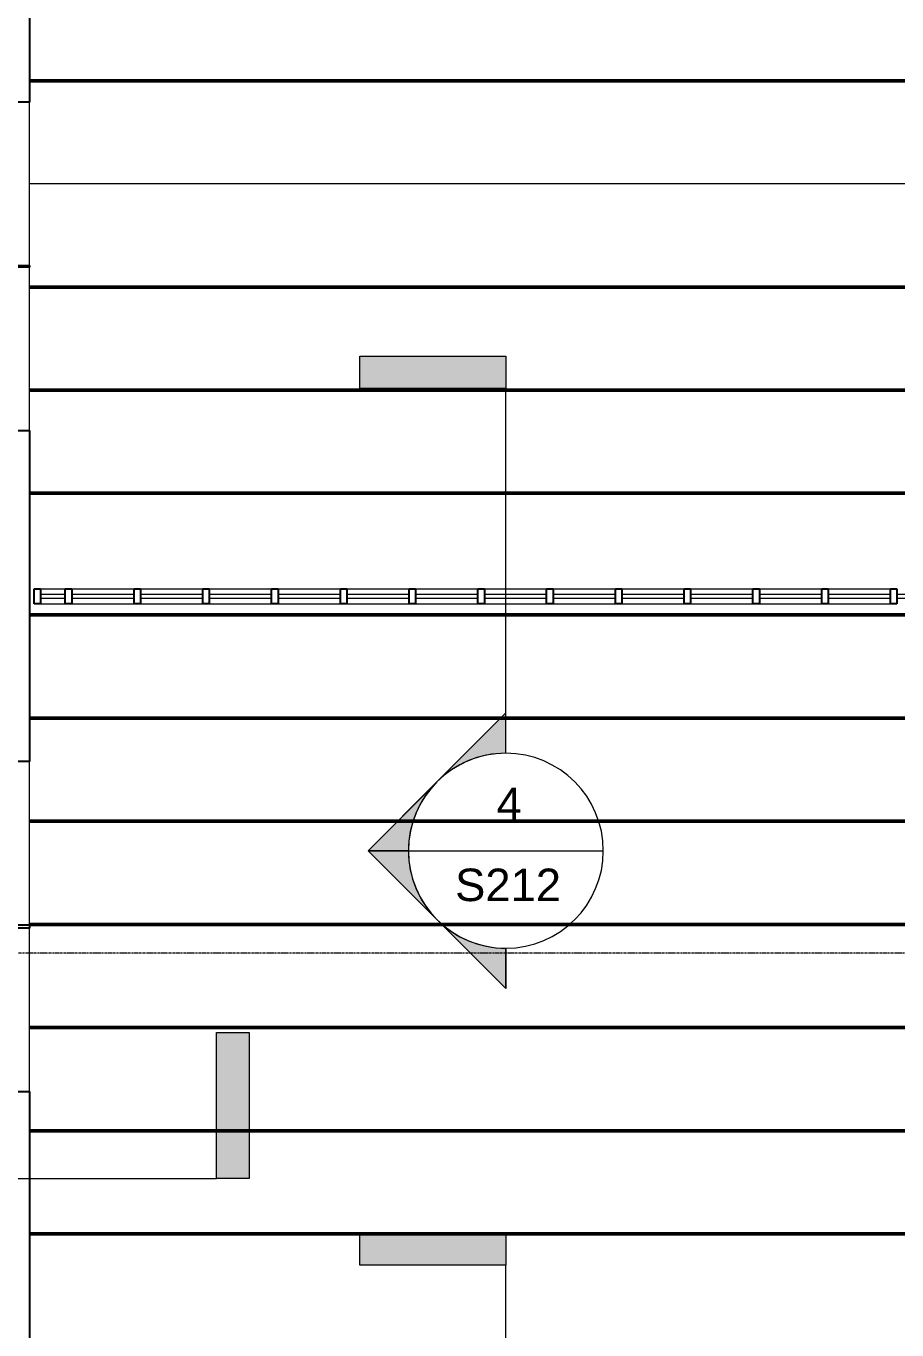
# Model space of a CAD drawing. Header units: inches. Extents: x -4036 to -1914, y 2 to 12338.
# Drawn here: x -3824.6 to -3621.9, y 10379.5 to 10682.9 of the extents above; entities that cross this region are included whole.
import ezdxf

# ---------------------------------------------------------------- set-up
doc = ezdxf.new("R2010")
doc.units = ezdxf.units.IN
doc.header["$MEASUREMENT"] = 0
doc.linetypes.add('Línea de rejilla', pattern=[0.875, 0.5, -0.125, 0.125, -0.125])
for name, color, linetype, lineweight in [('A-GLAZ-CURT', 52, 'Continuous', 9), ('A-GLAZ-CWMG', 51, 'Continuous', 9), ('G-ANNO-SYMB', 111, 'Continuous', 9), ('I-WALL', 2, 'Continuous', 9), ('S-BEAM', 12, 'Continuous', 9), ('S-BEAM-ANLY', 10, 'Continuous', 50), ('S-GRID', 1, 'Continuous', 9)]:
    doc.layers.add(name, color=color, linetype=linetype, lineweight=lineweight)
doc.styles.add('Arial_2', font='arial.ttf', dxfattribs={"height": 7.559055})

# ---------------------------------------------------------------- blocks, each defined once
blk = doc.blocks.new('System Panel - PlyWood-1273676-FRAMING PLAN - 2ND FLOOR')
at = {"layer": 'A-GLAZ-CURT', "lineweight": 18}
for p, q in [((-2.89, -0.5), (-2.89, 0.5)), ((-2.89, 0.5), (2.89, 0.5)), ((2.89, 0.5), (2.89, -0.5)), ((2.89, -0.5), (-2.89, -0.5))]:
    blk.add_line(p, q, dxfattribs=at)
blk = doc.blocks.new('Rectangular Mullion - 3 1_2_-735867-FRAMING PLAN - 2ND FLOOR')
at = {"layer": 'A-GLAZ-CWMG', "lineweight": 25}
for p, q in [((-1.5, 1.75), (0, 1.75)), ((-1.5, -1.75), (-1.5, 1.75)), ((0, 1.75), (0, -1.75)), ((0, -1.75), (-1.5, -1.75))]:
    blk.add_line(p, q, dxfattribs=at)
blk = doc.blocks.new('System Panel - PlyWood-764931-FRAMING PLAN - 2ND FLOOR')
at = {"layer": 'A-GLAZ-CURT', "lineweight": 18}
for p, q in [((-7.25, -0.5), (-7.25, 0.5)), ((-7.25, 0.5), (7.25, 0.5)), ((7.25, 0.5), (7.25, -0.5)), ((7.25, -0.5), (-7.25, -0.5))]:
    blk.add_line(p, q, dxfattribs=at)
blk = doc.blocks.new('Rectangular Mullion - 3 1_2_-1273675-FRAMING PLAN - 2ND FLOOR')
at = {"layer": 'A-GLAZ-CWMG'}
for p, q in [((-3821.22, 10551.94), (-3815.45, 10551.94)), ((-3821.22, 10548.44), (-3815.45, 10548.44))]:
    blk.add_line(p, q, dxfattribs=at)
blk = doc.blocks.new('Rectangular Mullion - 3 1_2_-735834-FRAMING PLAN - 2ND FLOOR')
at = {"layer": 'A-GLAZ-CWMG'}
for p, q in [((-3813.95, 10551.94), (-3799.45, 10551.94)), ((-3813.95, 10548.44), (-3799.45, 10548.44))]:
    blk.add_line(p, q, dxfattribs=at)
blk = doc.blocks.new('Rectangular Mullion - 3 1_2_-735837-FRAMING PLAN - 2ND FLOOR')
at = {"layer": 'A-GLAZ-CWMG', "lineweight": 25}
for p, q in [((0.75, 1.75), (-0.75, 1.75)), ((-0.75, 1.75), (-0.75, -1.75)), ((0.75, -1.75), (0.75, 1.75)), ((-0.75, -1.75), (0.75, -1.75))]:
    blk.add_line(p, q, dxfattribs=at)
blk = doc.blocks.new('TRUSS - 22_-892746-FRAMING PLAN - 2ND FLOOR')
at = {"layer": 'S-BEAM'}
for p, q in [((-150.75, 0), (-173.9, 0)), ((173.9, 0), (-145.25, 0))]:
    blk.add_line(p, q, dxfattribs=at)
blk = doc.blocks.new('TRUSS - 22_-1469757-FRAMING PLAN - 2ND FLOOR')
at = {"layer": 'S-BEAM'}
for p, q in [((-159.75, 0), (-182.9, 0)), ((182.9, 0), (-154.25, 0))]:
    blk.add_line(p, q, dxfattribs=at)
blk = doc.blocks.new('TRUSS - 22_-V57-FRAMING PLAN - 2ND FLOOR')
at = {"layer": 'S-BEAM'}
for p, q in [((145.25, 0), (-173.9, 0)), ((173.9, 0), (150.75, 0))]:
    blk.add_line(p, q, dxfattribs=at)
blk = doc.blocks.new('TRUSS - 22_-V58-FRAMING PLAN - 2ND FLOOR')
at = {"layer": 'S-BEAM'}
for p, q in [((154.25, 0), (-182.9, 0)), ((182.9, 0), (159.75, 0))]:
    blk.add_line(p, q, dxfattribs=at)
blk = doc.blocks.new('TRUSS - 22_-V59-FRAMING PLAN - 2ND FLOOR')
at = {"layer": 'S-BEAM'}
for p, q in [((-82.17, 0), (-182.9, 0)), ((-78.41, 0), (-80.86, 0)), ((154.25, 0), (-77.1, 0)), ((182.9, 0), (159.75, 0))]:
    blk.add_line(p, q, dxfattribs=at)
blk = doc.blocks.new('Vista de diseño - Extremo final de sección - Rellenado-14997-FRAMING PLAN - 2ND FLOOR')
at = {"layer": 'G-ANNO-SYMB'}
blk.add_hatch(color=256, dxfattribs=at).paths.add_polyline_path([(0, 0.3543), (0, 0), (-0.0787, 0), (-0.0787, 0.3543)], flags=0)
for p, q in [((0, 0.3543), (-0.0787, 0.3543)), ((-0.0787, 0.3543), (-0.0787, 0)), ((0, 0), (0, 0.3543)), ((-0.0787, 0), (0, 0))]:
    blk.add_line(p, q, dxfattribs=at)
blk = doc.blocks.new('Vista de diseño - Extremo inicial de sección - Rellenado-1561-FRAMING PLAN - 2ND FLOOR')
at = {"layer": 'G-ANNO-SYMB'}
h = blk.add_hatch(color=256, dxfattribs=at)
edge = h.paths.add_edge_path(flags=0)
edge.add_line((-0.2362, 0.3341), (-0.2362, 0.2362))
edge.add_arc((-0.2362, 0), 0.2362, 90, 135)
edge.add_line((-0.4033, 0.167), (-0.2362, 0.3341))
h = blk.add_hatch(color=256, dxfattribs=at)
edge = h.paths.add_edge_path(flags=0)
edge.add_line((-0.2362, 0.3341), (-0.0692, 0.167))
edge.add_arc((-0.2362, 0), 0.2362, 45, 90)
edge.add_line((-0.2362, 0.2362), (-0.2362, 0.3341))
h = blk.add_hatch(color=256, dxfattribs=at)
edge = h.paths.add_edge_path(flags=0)
edge.add_line((-0.5703, 0), (-0.4033, 0.167))
edge.add_arc((-0.2362, 0), 0.2362, 135, 180)
edge.add_line((-0.4724, 0), (-0.5703, 0))
h = blk.add_hatch(color=256, dxfattribs=at)
edge = h.paths.add_edge_path(flags=0)
edge.add_line((0.0978, 0), (0, 0))
edge.add_arc((-0.2362, 0), 0.2362, 360, 405)
edge.add_line((-0.0692, 0.167), (0.0978, 0))
for p, q in [((-0.2362, 0.3341), (-0.5703, 0)), ((-0.2362, 0.3341), (-0.4033, 0.167)), ((-0.2362, 0.3341), (0.0978, 0)), ((-0.2362, 0.2362), (-0.2362, 0.3341)), ((-0.2362, 0.3341), (-0.2362, 0.2362)), ((-0.0692, 0.167), (-0.2362, 0.3341)), ((-0.4033, 0.167), (-0.5703, 0)), ((0.0978, 0), (-0.0692, 0.167)), ((-0.5703, 0), (-0.4724, 0)), ((0, 0), (0.0978, 0)), ((-0.4724, 0), (-0.5703, 0)), ((0, 0), (0.0978, 0))]:
    blk.add_line(p, q, dxfattribs=at)
for start, end in [(360, 180), (90, 135), (45, 90), (135, 180), (360, 45), (180, 360)]:
    blk.add_arc((-0.2362, 0), 0.2362, start, end, dxfattribs=at)

msp = doc.modelspace()

# ---------------------------------------------------------------- linework, layer by layer
at = {"layer": 'G-ANNO-SYMB'}
for p, q in [((-3712.94, 10513.71), (-3712.94, 10598.57)), ((-3735.62, 10491.03), (-3690.27, 10491.03)), ((-3890.5, 10414.74), (-3780.24, 10414.74)), ((-3712.94, 10309.71), (-3712.94, 10394.57))]:
    msp.add_line(p, q, dxfattribs=at)
at = {"layer": 'I-WALL', "lineweight": 25}
for p, q in [((-3823.82, 10780.96), (-3823.82, 10665.2)), ((-3823.82, 10665.2), (-3829.32, 10665.2)), ((-3829.32, 10627.18), (-3823.82, 10627.18)), ((-3823.82, 10626.8), (-3829.32, 10626.8)), ((-3823.82, 10627.18), (-3823.82, 10626.8)), ((-3829.32, 10588.78), (-3823.82, 10588.78)), ((-3823.82, 10588.78), (-3823.82, 10511.79)), ((-3823.82, 10511.79), (-3829.32, 10511.79)), ((-3829.32, 10473.76), (-3823.82, 10473.76)), ((-3823.82, 10473.01), (-3829.32, 10473.01)), ((-3823.82, 10473.76), (-3823.82, 10473.01)), ((-3829.32, 10434.99), (-3823.82, 10434.99)), ((-3823.82, 10434.99), (-3823.82, 10281.01))]:
    msp.add_line(p, q, dxfattribs=at)
at = {"layer": 'I-WALL'}
for p, q in [((-3823.82, 10627.18), (-3823.82, 10665.2)), ((-3823.82, 10588.78), (-3823.82, 10626.8)), ((-3823.82, 10473.76), (-3823.82, 10511.79)), ((-3823.82, 10434.99), (-3823.82, 10473.01))]:
    msp.add_line(p, q, dxfattribs=at)
at = {"layer": 'S-BEAM-ANLY', "color": 7}
for p, q in [((-3823.82, 10670.19), (-3822.47, 10670.19)), ((-3822.47, 10670.19), (-3534.67, 10670.19)), ((-3823.82, 10622.19), (-3822.47, 10622.19)), ((-3822.47, 10622.19), (-3516.67, 10622.19)), ((-3823.82, 10598.19), (-3822.47, 10598.19)), ((-3822.47, 10598.19), (-3516.67, 10598.19)), ((-3823.82, 10574.19), (-3822.47, 10574.19)), ((-3822.47, 10574.19), (-3516.67, 10574.19)), ((-3822.47, 10545.89), (-3823.82, 10545.89)), ((-3592.47, 10545.89), (-3822.47, 10545.89)), ((-3822.47, 10521.89), (-3823.82, 10521.89)), ((-3516.67, 10521.89), (-3822.47, 10521.89)), ((-3822.47, 10497.89), (-3823.82, 10497.89)), ((-3516.67, 10497.89), (-3822.47, 10497.89)), ((-3822.47, 10473.89), (-3823.82, 10473.89)), ((-3516.67, 10473.89), (-3822.47, 10473.89)), ((-3822.47, 10449.89), (-3823.82, 10449.89)), ((-3516.67, 10449.89), (-3822.47, 10449.89)), ((-3822.47, 10425.89), (-3823.82, 10425.89)), ((-3516.67, 10425.89), (-3822.47, 10425.89)), ((-3822.47, 10401.89), (-3823.82, 10401.89)), ((-3534.67, 10401.89), (-3822.47, 10401.89))]:
    msp.add_line(p, q, dxfattribs=at)
at = {"layer": 'S-GRID', "linetype": 'Línea de rejilla'}
msp.add_line((-1959.43, 10467.19), (-3987.13, 10467.19), dxfattribs=at)

# ---------------------------------------------------------------- block references
at = {"layer": 'A-GLAZ-CURT'}
for name, p in [('System Panel - PlyWood-1273676-FRAMING PLAN - 2ND FLOOR', (-3818.34, 10550.19)), ('System Panel - PlyWood-764931-FRAMING PLAN - 2ND FLOOR', (-3806.7, 10550.19)), ('System Panel - PlyWood-764931-FRAMING PLAN - 2ND FLOOR', (-3790.7, 10550.19)), ('System Panel - PlyWood-764931-FRAMING PLAN - 2ND FLOOR', (-3774.7, 10550.19)), ('System Panel - PlyWood-764931-FRAMING PLAN - 2ND FLOOR', (-3758.7, 10550.19)), ('System Panel - PlyWood-764931-FRAMING PLAN - 2ND FLOOR', (-3742.7, 10550.19)), ('System Panel - PlyWood-764931-FRAMING PLAN - 2ND FLOOR', (-3726.7, 10550.19)), ('System Panel - PlyWood-764931-FRAMING PLAN - 2ND FLOOR', (-3710.7, 10550.19)), ('System Panel - PlyWood-764931-FRAMING PLAN - 2ND FLOOR', (-3694.7, 10550.19)), ('System Panel - PlyWood-764931-FRAMING PLAN - 2ND FLOOR', (-3678.7, 10550.19)), ('System Panel - PlyWood-764931-FRAMING PLAN - 2ND FLOOR', (-3662.7, 10550.19)), ('System Panel - PlyWood-764931-FRAMING PLAN - 2ND FLOOR', (-3646.7, 10550.19)), ('System Panel - PlyWood-764931-FRAMING PLAN - 2ND FLOOR', (-3630.7, 10550.19)), ('System Panel - PlyWood-764931-FRAMING PLAN - 2ND FLOOR', (-3614.7, 10550.19))]:
    msp.add_blockref(name, p, dxfattribs=at)
at = {"layer": 'A-GLAZ-CWMG', "rotation": 180}
msp.add_blockref('Rectangular Mullion - 3 1_2_-735867-FRAMING PLAN - 2ND FLOOR', (-3822.72, 10550.19), dxfattribs=at)
at = {"layer": 'A-GLAZ-CWMG'}
for name, p in [('Rectangular Mullion - 3 1_2_-1273675-FRAMING PLAN - 2ND FLOOR', (0, 0)), ('Rectangular Mullion - 3 1_2_-735834-FRAMING PLAN - 2ND FLOOR', (0, 0)), ('Rectangular Mullion - 3 1_2_-735834-FRAMING PLAN - 2ND FLOOR', (16, 0)), ('Rectangular Mullion - 3 1_2_-735834-FRAMING PLAN - 2ND FLOOR', (32, 0)), ('Rectangular Mullion - 3 1_2_-735834-FRAMING PLAN - 2ND FLOOR', (48, 0)), ('Rectangular Mullion - 3 1_2_-735834-FRAMING PLAN - 2ND FLOOR', (64, 0)), ('Rectangular Mullion - 3 1_2_-735834-FRAMING PLAN - 2ND FLOOR', (80, 0)), ('Rectangular Mullion - 3 1_2_-735834-FRAMING PLAN - 2ND FLOOR', (96, 0)), ('Rectangular Mullion - 3 1_2_-735834-FRAMING PLAN - 2ND FLOOR', (112, 0)), ('Rectangular Mullion - 3 1_2_-735834-FRAMING PLAN - 2ND FLOOR', (128, 0)), ('Rectangular Mullion - 3 1_2_-735834-FRAMING PLAN - 2ND FLOOR', (144, 0)), ('Rectangular Mullion - 3 1_2_-735834-FRAMING PLAN - 2ND FLOOR', (160, 0)), ('Rectangular Mullion - 3 1_2_-735834-FRAMING PLAN - 2ND FLOOR', (176, 0))]:
    msp.add_blockref(name, p, dxfattribs=at)
at = {"layer": 'A-GLAZ-CWMG', "extrusion": (0, 0, -1), "rotation": 180}
for p in [(3814.7, 10550.19), (3798.7, 10550.19), (3782.7, 10550.19), (3766.7, 10550.19), (3750.7, 10550.19), (3734.7, 10550.19), (3718.7, 10550.19), (3702.7, 10550.19), (3686.7, 10550.19), (3670.7, 10550.19), (3654.7, 10550.19), (3638.7, 10550.19), (3622.7, 10550.19)]:
    msp.add_blockref('Rectangular Mullion - 3 1_2_-735837-FRAMING PLAN - 2ND FLOOR', p, dxfattribs=at)
at = {"layer": 'G-ANNO-SYMB', "extrusion": (0, 0, -1), "xscale": 95.99999999999994, "yscale": 95.99999999999994, "zscale": 95.99999999999994, "rotation": 270.0000000000002}
for p in [(3712.94, 10598.57), (3712.94, 10394.57)]:
    msp.add_blockref('Vista de diseño - Extremo final de sección - Rellenado-14997-FRAMING PLAN - 2ND FLOOR', p, dxfattribs=at)
at = {"layer": 'G-ANNO-SYMB', "xscale": 95.99999999999994, "yscale": 95.99999999999994, "zscale": 95.99999999999994, "rotation": 90}
msp.add_blockref('Vista de diseño - Extremo inicial de sección - Rellenado-1561-FRAMING PLAN - 2ND FLOOR', (-3712.94, 10513.71), dxfattribs=at)
at = {"layer": 'G-ANNO-SYMB', "extrusion": (0, 0, -1), "xscale": 95.99999999999994, "yscale": 95.99999999999994, "zscale": 95.99999999999994}
msp.add_blockref('Vista de diseño - Extremo final de sección - Rellenado-14997-FRAMING PLAN - 2ND FLOOR', (3780.24, 10414.74), dxfattribs=at)
at = {"layer": 'S-BEAM'}
for name, p in [('TRUSS - 22_-892746-FRAMING PLAN - 2ND FLOOR', (-3678.57, 10670.19)), ('TRUSS - 22_-892746-FRAMING PLAN - 2ND FLOOR', (-3678.57, 10646.19)), ('TRUSS - 22_-1469757-FRAMING PLAN - 2ND FLOOR', (-3669.57, 10622.19)), ('TRUSS - 22_-1469757-FRAMING PLAN - 2ND FLOOR', (-3669.57, 10598.19)), ('TRUSS - 22_-1469757-FRAMING PLAN - 2ND FLOOR', (-3669.57, 10574.19))]:
    msp.add_blockref(name, p, dxfattribs=at)
at = {"layer": 'S-BEAM', "rotation": 180}
for name, p in [('TRUSS - 22_-V59-FRAMING PLAN - 2ND FLOOR', (-3669.57, 10545.89)), ('TRUSS - 22_-V58-FRAMING PLAN - 2ND FLOOR', (-3669.57, 10521.89)), ('TRUSS - 22_-V58-FRAMING PLAN - 2ND FLOOR', (-3669.57, 10497.89)), ('TRUSS - 22_-V58-FRAMING PLAN - 2ND FLOOR', (-3669.57, 10473.89)), ('TRUSS - 22_-V58-FRAMING PLAN - 2ND FLOOR', (-3669.57, 10449.89)), ('TRUSS - 22_-V58-FRAMING PLAN - 2ND FLOOR', (-3669.57, 10425.89)), ('TRUSS - 22_-V57-FRAMING PLAN - 2ND FLOOR', (-3678.57, 10401.89))]:
    msp.add_blockref(name, p, dxfattribs=at)

# ---------------------------------------------------------------- texts
at = {"layer": 'G-ANNO-SYMB', "attachment_point": 1, "style": 'Arial_2'}
for s, insert, char_height, width in [('4', (-3715.13, 10505.73), 7.56, 7.272), ('S212', (-3724.76, 10486.87), 7.559, 30.603)]:
    msp.add_mtext(s, dxfattribs=dict(at, insert=insert, char_height=char_height, width=width))

doc.saveas('drawing.dxf')
